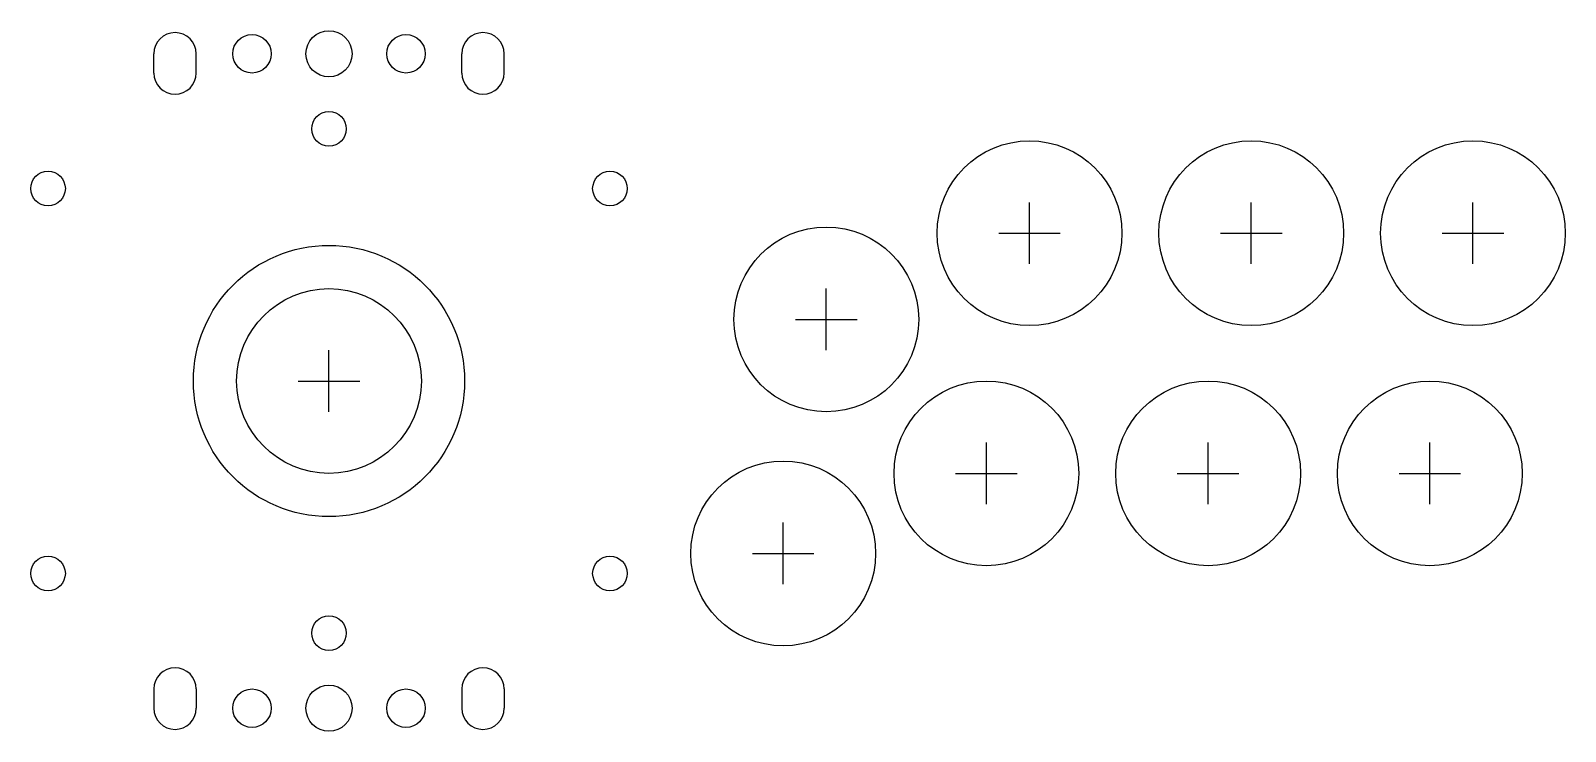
# Model space of a CAD drawing. Header units: millimetres. Extents: x -39 to 161, y -46 to 46.
import ezdxf

# ---------------------------------------------------------------- set-up
doc = ezdxf.new("R2010")
doc.units = ezdxf.units.MM
for name, color, linetype in [('BUTTONS', 1, 'Continuous'), ('GL_PLATE_HOLES', 2, 'Continuous'), ('JOYSTICK_BORE_24', 5, 'Continuous'), ('JOYSTICK_BORE_35.25', 3, 'Continuous'), ('REFERENCE', 8, 'Continuous')]:
    doc.layers.add(name, color=color, linetype=linetype)

msp = doc.modelspace()

# ---------------------------------------------------------------- linework, layer by layer
at = {"layer": 'BUTTONS'}
for centre in [(91, 19.2), (119.8, 19.2), (148.6, 19.2), (64.6, 8), (85.4, -12), (114.2, -12), (143, -12), (59, -22.4)]:
    msp.add_circle(centre, 12, dxfattribs=at)
at = {"layer": 'GL_PLATE_HOLES'}
for p, q in [((-22.75, 40), (-22.75, 42.5)), ((-17.25, 40), (-17.25, 42.5)), ((17.25, 40), (17.25, 42.5)), ((22.75, 40), (22.75, 42.5)), ((-22.75, -40), (-22.75, -42.5)), ((-17.25, -40), (-17.25, -42.5)), ((17.25, -40), (17.25, -42.5)), ((22.75, -40), (22.75, -42.5))]:
    msp.add_line(p, q, dxfattribs=at)
for centre, radius in [((-10, 42.5), 2.5), ((0, 42.5), 3), ((10, 42.5), 2.5), ((0, 32.75), 2.25), ((-36.5, 25), 2.25), ((36.5, 25), 2.25), ((-36.5, -25), 2.25), ((36.5, -25), 2.25), ((0, -32.75), 2.25), ((0, -42.5), 3), ((-10, -42.5), 2.5), ((10, -42.5), 2.5)]:
    msp.add_circle(centre, radius, dxfattribs=at)
for centre, start, end in [((-20, 42.5), 0, 180), ((20, 42.5), 0, 180), ((-20, 40), 180, 360), ((20, 40), 180, 360), ((-20, -40), 0, 180), ((20, -40), 0, 180), ((-20, -42.5), -180, 0), ((20, -42.5), -180, 0)]:
    msp.add_arc(centre, 2.75, start, end, dxfattribs=at)
at = {"layer": 'JOYSTICK_BORE_24'}
msp.add_circle((0, 0), 12, dxfattribs=at)
at = {"layer": 'JOYSTICK_BORE_35.25'}
msp.add_circle((0, 0), 17.62, dxfattribs=at)
at = {"layer": 'REFERENCE'}
for p, q in [((91, 15.2), (91, 23.2)), ((119.8, 15.2), (119.8, 23.2)), ((148.6, 15.2), (148.6, 23.2)), ((87, 19.2), (95, 19.2)), ((115.8, 19.2), (123.8, 19.2)), ((144.6, 19.2), (152.6, 19.2)), ((64.6, 4), (64.6, 12)), ((60.6, 8), (68.6, 8)), ((0, -4), (0, 4)), ((-4, 0), (4, 0)), ((85.4, -16), (85.4, -8)), ((114.2, -16), (114.2, -8)), ((143, -16), (143, -8)), ((81.4, -12), (89.4, -12)), ((110.2, -12), (118.2, -12)), ((139, -12), (147, -12)), ((59, -26.4), (59, -18.4)), ((55, -22.4), (63, -22.4))]:
    msp.add_line(p, q, dxfattribs=at)

doc.saveas('drawing.dxf')
